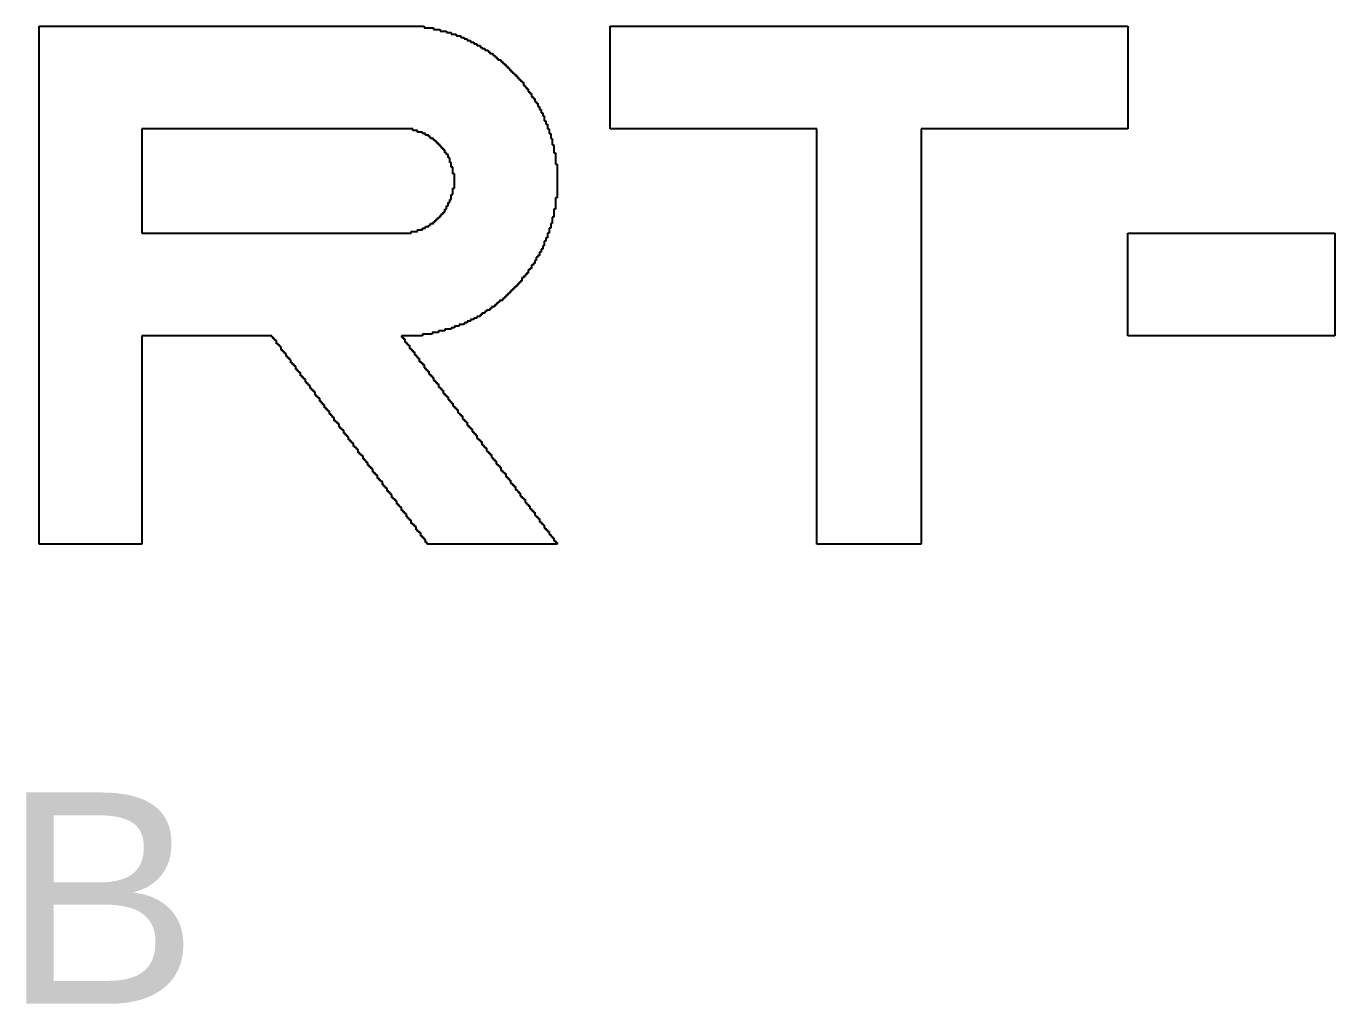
# Model space of a CAD drawing. Header units: inches. Extents: x -3.1 to 90.9, y -0.8 to 60.1.
# Drawn here: x 23.467 to 27.399, y 6.045 to 8.981 of the extents above; entities that cross this region are included whole.
import ezdxf

# ---------------------------------------------------------------- set-up
doc = ezdxf.new("R2010")
doc.units = ezdxf.units.IN
doc.layers.add('Top Overlay', color=2, linetype='Continuous')
doc.styles.add('Arial', font='', dxfattribs={"height": 0.2})
doc.styles.get('Arial').set_extended_font_data('Arial')

msp = doc.modelspace()

# ---------------------------------------------------------------- linework, layer by layer
at = {"layer": 'Top Overlay'}
for p, q in [((23.5064, 7.4252), (23.5064, 8.9813)), ((23.5064, 8.9813), (24.6627, 8.9813)), ((24.6627, 8.9813), (24.6627, 8.9765)), ((24.6627, 8.9765), (24.6916, 8.9765)), ((24.6916, 8.9765), (24.6916, 8.9717)), ((24.6916, 8.9717), (24.7108, 8.9717)), ((24.7108, 8.9717), (24.7108, 8.9668)), ((24.7108, 8.9668), (24.7301, 8.9668)), ((24.7301, 8.9668), (24.7301, 8.962)), ((25.2215, 8.673), (25.2215, 8.9813)), ((25.2215, 8.9813), (26.7776, 8.9813)), ((26.7776, 8.9813), (26.7776, 8.673)), ((24.7301, 8.962), (24.7446, 8.962)), ((24.7446, 8.962), (24.7446, 8.9572)), ((24.7446, 8.9572), (24.759, 8.9572)), ((24.759, 8.9572), (24.759, 8.9524)), ((24.759, 8.9524), (24.7735, 8.9524)), ((24.7735, 8.9524), (24.7735, 8.9476)), ((24.7735, 8.9476), (24.7831, 8.9476)), ((24.7831, 8.9476), (24.7831, 8.9428)), ((24.7831, 8.9428), (24.7927, 8.9428)), ((24.7927, 8.9428), (24.7927, 8.9379)), ((24.7927, 8.9379), (24.8024, 8.9379)), ((24.8024, 8.9379), (24.8024, 8.9331)), ((24.8024, 8.9331), (24.812, 8.9331)), ((24.812, 8.9331), (24.812, 8.9283)), ((24.812, 8.9283), (24.8216, 8.9283)), ((24.8216, 8.9283), (24.8216, 8.9235)), ((24.8216, 8.9235), (24.8313, 8.9235)), ((24.8313, 8.9235), (24.8313, 8.9187)), ((24.8313, 8.9187), (24.8361, 8.9187)), ((24.8361, 8.9187), (24.8361, 8.9138)), ((24.8361, 8.9138), (24.8457, 8.9138)), ((24.8457, 8.9138), (24.8457, 8.909)), ((24.8457, 8.909), (24.8554, 8.909)), ((24.8554, 8.909), (24.8554, 8.9042)), ((24.8554, 8.9042), (24.8602, 8.9042)), ((24.8602, 8.9042), (24.8602, 8.8994)), ((24.8602, 8.8994), (24.8698, 8.8994)), ((24.8698, 8.8994), (24.8698, 8.8946)), ((24.8698, 8.8946), (24.8746, 8.8946)), ((24.8746, 8.8946), (24.8746, 8.8898)), ((24.8746, 8.8898), (24.8794, 8.8898)), ((24.8794, 8.8898), (24.8794, 8.8849)), ((24.8794, 8.8849), (24.8843, 8.8849)), ((24.8843, 8.8849), (24.8843, 8.8801)), ((24.8843, 8.8801), (24.8939, 8.8801)), ((24.8939, 8.8801), (24.8939, 8.8753)), ((24.8939, 8.8753), (24.8987, 8.8753)), ((24.8987, 8.8753), (24.8987, 8.8705)), ((24.8987, 8.8705), (24.9035, 8.8705)), ((24.9035, 8.8705), (24.9035, 8.8657)), ((24.9035, 8.8657), (24.9083, 8.8657)), ((24.9083, 8.8657), (24.9083, 8.8609)), ((24.9083, 8.8609), (24.9132, 8.8609)), ((24.9132, 8.8609), (24.9132, 8.856)), ((24.9132, 8.856), (24.918, 8.856)), ((24.918, 8.856), (24.918, 8.8512)), ((24.918, 8.8512), (24.9228, 8.8512)), ((24.9228, 8.8512), (24.9228, 8.8464)), ((24.9228, 8.8464), (24.9276, 8.8464)), ((24.9276, 8.8464), (24.9276, 8.8416)), ((24.9276, 8.8416), (24.9324, 8.8416)), ((24.9324, 8.8416), (24.9324, 8.8368)), ((24.9324, 8.8368), (24.9373, 8.8368)), ((24.9373, 8.8368), (24.9373, 8.8319)), ((24.9373, 8.8319), (24.9421, 8.8319)), ((24.9421, 8.8319), (24.9421, 8.8271)), ((24.9421, 8.8271), (24.9469, 8.8271)), ((24.9469, 8.8271), (24.9469, 8.8223)), ((24.9469, 8.8223), (24.9517, 8.8223)), ((24.9517, 8.8223), (24.9517, 8.8175)), ((24.9517, 8.8175), (24.9565, 8.8175)), ((24.9565, 8.8175), (24.9565, 8.8127)), ((24.9565, 8.8127), (24.9613, 8.8127)), ((24.9613, 8.8127), (24.9613, 8.803)), ((24.9613, 8.803), (24.9662, 8.803)), ((24.9662, 8.803), (24.9662, 8.7982)), ((24.9662, 8.7982), (24.971, 8.7982)), ((24.971, 8.7982), (24.971, 8.7934)), ((24.971, 8.7934), (24.9758, 8.7934)), ((24.9758, 8.7934), (24.9758, 8.7838)), ((24.9758, 8.7838), (24.9806, 8.7838)), ((24.9806, 8.7838), (24.9806, 8.779)), ((24.9806, 8.779), (24.9854, 8.779)), ((24.9854, 8.779), (24.9854, 8.7693)), ((24.9854, 8.7693), (24.9902, 8.7693)), ((24.9902, 8.7693), (24.9902, 8.7645)), ((24.9902, 8.7645), (24.9951, 8.7645)), ((24.9951, 8.7645), (24.9951, 8.7549)), ((24.9951, 8.7549), (24.9999, 8.7549)), ((24.9999, 8.7549), (24.9999, 8.75)), ((24.9999, 8.75), (25.0047, 8.75)), ((25.0047, 8.75), (25.0047, 8.7404)), ((25.0047, 8.7404), (25.0095, 8.7404)), ((25.0095, 8.7404), (25.0095, 8.7308)), ((25.0095, 8.7308), (25.0143, 8.7308)), ((25.0143, 8.7308), (25.0143, 8.7211)), ((25.0143, 8.7211), (25.0192, 8.7211)), ((25.0192, 8.7211), (25.0192, 8.7115)), ((25.0192, 8.7115), (25.024, 8.7115)), ((25.024, 8.7115), (25.024, 8.6971)), ((25.024, 8.6971), (25.0288, 8.6971)), ((25.0288, 8.6971), (25.0288, 8.6874)), ((24.6289, 8.673), (23.8148, 8.673)), ((23.8148, 8.673), (23.8148, 8.3598)), ((24.6289, 8.6682), (24.6289, 8.673)), ((24.6434, 8.6682), (24.6289, 8.6682)), ((24.6434, 8.6633), (24.6434, 8.6682)), ((24.6578, 8.6633), (24.6434, 8.6633)), ((24.6578, 8.6585), (24.6578, 8.6633)), ((24.6675, 8.6585), (24.6578, 8.6585)), ((24.6675, 8.6537), (24.6675, 8.6585)), ((24.6771, 8.6537), (24.6675, 8.6537)), ((24.6771, 8.6489), (24.6771, 8.6537)), ((25.0288, 8.6874), (25.0336, 8.6874)), ((25.0336, 8.6874), (25.0336, 8.673)), ((25.0336, 8.673), (25.0384, 8.673)), ((25.0384, 8.673), (25.0384, 8.6585)), ((25.0384, 8.6585), (25.0432, 8.6585)), ((25.0432, 8.6585), (25.0432, 8.6441)), ((25.5443, 8.673), (25.2215, 8.673)), ((25.5491, 8.673), (25.5443, 8.673)), ((25.843, 8.673), (25.5491, 8.673)), ((25.843, 7.4252), (25.843, 8.673)), ((26.7776, 8.673), (26.1561, 8.673)), ((26.1561, 8.673), (26.1561, 7.4252)), ((24.6819, 8.6489), (24.6771, 8.6489)), ((24.6819, 8.6441), (24.6819, 8.6489)), ((24.6916, 8.6441), (24.6819, 8.6441)), ((24.6916, 8.6392), (24.6916, 8.6441)), ((24.6964, 8.6392), (24.6916, 8.6392)), ((24.6964, 8.6344), (24.6964, 8.6392)), ((24.7012, 8.6344), (24.6964, 8.6344)), ((24.7012, 8.6296), (24.7012, 8.6344)), ((24.706, 8.6296), (24.7012, 8.6296)), ((24.706, 8.6248), (24.706, 8.6296)), ((24.7108, 8.6248), (24.706, 8.6248)), ((24.7108, 8.62), (24.7108, 8.6248)), ((24.7156, 8.62), (24.7108, 8.62)), ((24.7156, 8.6152), (24.7156, 8.62)), ((24.7205, 8.6152), (24.7156, 8.6152)), ((24.7205, 8.6103), (24.7205, 8.6152)), ((25.0432, 8.6441), (25.0481, 8.6441)), ((25.0481, 8.6441), (25.0481, 8.6248)), ((25.0481, 8.6248), (25.0529, 8.6248)), ((25.0529, 8.6248), (25.0529, 8.6007)), ((24.7253, 8.6103), (24.7205, 8.6103)), ((24.7253, 8.6007), (24.7253, 8.6103)), ((24.7301, 8.6007), (24.7253, 8.6007)), ((24.7301, 8.5959), (24.7301, 8.6007)), ((24.7349, 8.5959), (24.7301, 8.5959)), ((24.7349, 8.5863), (24.7349, 8.5959)), ((24.7397, 8.5863), (24.7349, 8.5863)), ((24.7397, 8.5718), (24.7397, 8.5863)), ((24.7446, 8.5718), (24.7397, 8.5718)), ((24.7446, 8.5573), (24.7446, 8.5718)), ((25.0529, 8.6007), (25.0577, 8.6007)), ((25.0577, 8.6007), (25.0577, 8.567)), ((24.7494, 8.5573), (24.7446, 8.5573)), ((24.7494, 8.5381), (24.7494, 8.5573)), ((24.7542, 8.5381), (24.7494, 8.5381)), ((24.7542, 8.4947), (24.7542, 8.5381)), ((25.0577, 8.567), (25.0625, 8.567)), ((25.0625, 8.567), (25.0625, 8.4658)), ((24.7494, 8.4754), (24.7494, 8.4947)), ((24.7494, 8.4947), (24.7542, 8.4947)), ((24.7397, 8.4514), (24.7397, 8.461)), ((24.7397, 8.461), (24.7446, 8.461)), ((24.7446, 8.461), (24.7446, 8.4754)), ((24.7446, 8.4754), (24.7494, 8.4754)), ((25.0625, 8.4658), (25.0577, 8.4658)), ((25.0577, 8.4658), (25.0577, 8.4321)), ((24.7156, 8.4128), (24.7156, 8.4176)), ((24.7156, 8.4176), (24.7205, 8.4176)), ((24.7205, 8.4176), (24.7205, 8.4225)), ((24.7205, 8.4225), (24.7253, 8.4225)), ((24.7253, 8.4225), (24.7253, 8.4321)), ((24.7253, 8.4321), (24.7301, 8.4321)), ((24.7301, 8.4321), (24.7301, 8.4417)), ((24.7301, 8.4417), (24.7349, 8.4417)), ((24.7349, 8.4417), (24.7349, 8.4514)), ((24.7349, 8.4514), (24.7397, 8.4514)), ((25.0577, 8.4321), (25.0529, 8.4321)), ((25.0529, 8.4321), (25.0529, 8.408)), ((24.6675, 8.3743), (24.6675, 8.3791)), ((24.6675, 8.3791), (24.6771, 8.3791)), ((24.6771, 8.3791), (24.6771, 8.3839)), ((24.6771, 8.3839), (24.6819, 8.3839)), ((24.6819, 8.3839), (24.6819, 8.3887)), ((24.6819, 8.3887), (24.6916, 8.3887)), ((24.6916, 8.3887), (24.6916, 8.3935)), ((24.6916, 8.3935), (24.6964, 8.3935)), ((24.6964, 8.3935), (24.6964, 8.3984)), ((24.6964, 8.3984), (24.7012, 8.3984)), ((24.7012, 8.3984), (24.7012, 8.4032)), ((24.7012, 8.4032), (24.706, 8.4032)), ((24.706, 8.4032), (24.706, 8.408)), ((24.706, 8.408), (24.7108, 8.408)), ((24.7108, 8.408), (24.7108, 8.4128)), ((24.7108, 8.4128), (24.7156, 8.4128)), ((25.0481, 8.3887), (25.0432, 8.3887)), ((25.0432, 8.3887), (25.0432, 8.3743)), ((25.0529, 8.408), (25.0481, 8.408)), ((25.0481, 8.408), (25.0481, 8.3887)), ((23.8148, 8.3598), (24.6241, 8.3598)), ((24.6241, 8.3598), (24.6241, 8.3646)), ((24.6241, 8.3646), (24.6434, 8.3646)), ((24.6434, 8.3646), (24.6434, 8.3695)), ((24.6434, 8.3695), (24.6578, 8.3695)), ((24.6578, 8.3695), (24.6578, 8.3743)), ((24.6578, 8.3743), (24.6675, 8.3743)), ((25.0288, 8.3357), (25.024, 8.3357)), ((25.024, 8.3357), (25.024, 8.3213)), ((25.0336, 8.3454), (25.0288, 8.3454)), ((25.0288, 8.3454), (25.0288, 8.3357)), ((25.0384, 8.3598), (25.0336, 8.3598)), ((25.0336, 8.3598), (25.0336, 8.3454)), ((25.0432, 8.3743), (25.0384, 8.3743)), ((25.0384, 8.3743), (25.0384, 8.3598)), ((26.7776, 8.0515), (26.7776, 8.3598)), ((26.7776, 8.3598), (27.399, 8.3598)), ((27.399, 8.3598), (27.399, 8.1334)), ((25.0143, 8.302), (25.0095, 8.302)), ((25.0095, 8.302), (25.0095, 8.2924)), ((25.0192, 8.3117), (25.0143, 8.3117)), ((25.0143, 8.3117), (25.0143, 8.302)), ((25.024, 8.3213), (25.0192, 8.3213)), ((25.0192, 8.3213), (25.0192, 8.3117)), ((24.9902, 8.2635), (24.9854, 8.2635)), ((24.9854, 8.2635), (24.9854, 8.2538)), ((24.9951, 8.2683), (24.9902, 8.2683)), ((24.9902, 8.2683), (24.9902, 8.2635)), ((24.9999, 8.2779), (24.9951, 8.2779)), ((24.9951, 8.2779), (24.9951, 8.2683)), ((25.0047, 8.2876), (24.9999, 8.2876)), ((24.9999, 8.2876), (24.9999, 8.2779)), ((25.0095, 8.2924), (25.0047, 8.2924)), ((25.0047, 8.2924), (25.0047, 8.2876)), ((24.9613, 8.2249), (24.9565, 8.2249)), ((24.9565, 8.2249), (24.9565, 8.2153)), ((24.9662, 8.2298), (24.9613, 8.2298)), ((24.9613, 8.2298), (24.9613, 8.2249)), ((24.971, 8.2346), (24.9662, 8.2346)), ((24.9662, 8.2346), (24.9662, 8.2298)), ((24.9758, 8.2394), (24.971, 8.2394)), ((24.971, 8.2394), (24.971, 8.2346)), ((24.9806, 8.249), (24.9758, 8.249)), ((24.9758, 8.249), (24.9758, 8.2394)), ((24.9854, 8.2538), (24.9806, 8.2538)), ((24.9806, 8.2538), (24.9806, 8.249)), ((24.9228, 8.1816), (24.918, 8.1816)), ((24.918, 8.1816), (24.918, 8.1768)), ((24.9276, 8.1864), (24.9228, 8.1864)), ((24.9228, 8.1864), (24.9228, 8.1816)), ((24.9324, 8.1912), (24.9276, 8.1912)), ((24.9276, 8.1912), (24.9276, 8.1864)), ((24.9373, 8.196), (24.9324, 8.196)), ((24.9324, 8.196), (24.9324, 8.1912)), ((24.9421, 8.2008), (24.9373, 8.2008)), ((24.9373, 8.2008), (24.9373, 8.196)), ((24.9469, 8.2057), (24.9421, 8.2057)), ((24.9421, 8.2057), (24.9421, 8.2008)), ((24.9517, 8.2105), (24.9469, 8.2105)), ((24.9469, 8.2105), (24.9469, 8.2057)), ((24.9565, 8.2153), (24.9517, 8.2153)), ((24.9517, 8.2153), (24.9517, 8.2105)), ((24.8794, 8.143), (24.8746, 8.143)), ((24.8746, 8.143), (24.8746, 8.1382)), ((24.8843, 8.1479), (24.8794, 8.1479)), ((24.8794, 8.1479), (24.8794, 8.143)), ((24.8891, 8.1527), (24.8843, 8.1527)), ((24.8843, 8.1527), (24.8843, 8.1479)), ((24.8987, 8.1575), (24.8891, 8.1575)), ((24.8891, 8.1575), (24.8891, 8.1527)), ((24.9035, 8.1623), (24.8987, 8.1623)), ((24.8987, 8.1623), (24.8987, 8.1575)), ((24.9083, 8.1671), (24.9035, 8.1671)), ((24.9035, 8.1671), (24.9035, 8.1623)), ((24.9132, 8.1719), (24.9083, 8.1719)), ((24.9083, 8.1719), (24.9083, 8.1671)), ((24.918, 8.1768), (24.9132, 8.1768)), ((24.9132, 8.1768), (24.9132, 8.1719)), ((24.812, 8.0997), (24.8024, 8.0997)), ((24.8024, 8.0997), (24.8024, 8.0949)), ((24.8216, 8.1045), (24.812, 8.1045)), ((24.812, 8.1045), (24.812, 8.0997)), ((24.8313, 8.1093), (24.8216, 8.1093)), ((24.8216, 8.1093), (24.8216, 8.1045)), ((24.8361, 8.1141), (24.8313, 8.1141)), ((24.8313, 8.1141), (24.8313, 8.1093)), ((24.8457, 8.1189), (24.8361, 8.1189)), ((24.8361, 8.1189), (24.8361, 8.1141)), ((24.8505, 8.1238), (24.8457, 8.1238)), ((24.8457, 8.1238), (24.8457, 8.1189)), ((24.8602, 8.1286), (24.8505, 8.1286)), ((24.8505, 8.1286), (24.8505, 8.1238)), ((24.865, 8.1334), (24.8602, 8.1334)), ((24.8602, 8.1334), (24.8602, 8.1286)), ((24.8746, 8.1382), (24.865, 8.1382)), ((24.865, 8.1382), (24.865, 8.1334)), ((27.399, 8.1334), (27.399, 8.1286)), ((27.399, 8.1286), (27.399, 8.0515)), ((24.706, 8.0611), (24.6867, 8.0611)), ((24.6867, 8.0611), (24.6867, 8.0563)), ((24.7253, 8.066), (24.706, 8.066)), ((24.706, 8.066), (24.706, 8.0611)), ((24.7446, 8.0708), (24.7253, 8.0708)), ((24.7253, 8.0708), (24.7253, 8.066)), ((24.7542, 8.0756), (24.7446, 8.0756)), ((24.7446, 8.0756), (24.7446, 8.0708)), ((24.7686, 8.0804), (24.7542, 8.0804)), ((24.7542, 8.0804), (24.7542, 8.0756)), ((24.7831, 8.0852), (24.7686, 8.0852)), ((24.7686, 8.0852), (24.7686, 8.0804)), ((24.7927, 8.09), (24.7831, 8.09)), ((24.7831, 8.09), (24.7831, 8.0852)), ((24.8024, 8.0949), (24.7927, 8.0949)), ((24.7927, 8.0949), (24.7927, 8.09)), ((24.205, 8.0515), (23.8148, 8.0515)), ((23.8148, 8.0515), (23.8148, 8.013)), ((24.205, 8.0467), (24.205, 8.0515)), ((24.2098, 8.0467), (24.205, 8.0467)), ((24.2098, 8.0419), (24.2098, 8.0467)), ((24.2146, 8.0419), (24.2098, 8.0419)), ((24.2146, 8.0371), (24.2146, 8.0419)), ((24.2194, 8.0371), (24.2146, 8.0371)), ((24.2194, 8.0274), (24.2194, 8.0371)), ((24.2243, 8.0274), (24.2194, 8.0274)), ((24.2243, 8.0226), (24.2243, 8.0274)), ((24.2291, 8.0226), (24.2243, 8.0226)), ((24.2291, 8.0178), (24.2291, 8.0226)), ((24.6578, 8.0515), (24.5952, 8.0515)), ((24.5952, 8.0515), (24.5952, 8.0467)), ((24.5952, 8.0467), (24.6, 8.0467)), ((24.6, 8.0467), (24.6, 8.0419)), ((24.6, 8.0419), (24.6048, 8.0419)), ((24.6048, 8.0419), (24.6048, 8.0322)), ((24.6048, 8.0322), (24.6097, 8.0322)), ((24.6097, 8.0322), (24.6097, 8.0274)), ((24.6097, 8.0274), (24.6145, 8.0274)), ((24.6145, 8.0274), (24.6145, 8.0226)), ((24.6145, 8.0226), (24.6193, 8.0226)), ((24.6193, 8.0226), (24.6193, 8.013)), ((24.6867, 8.0563), (24.6578, 8.0563)), ((24.6578, 8.0563), (24.6578, 8.0515)), ((27.399, 8.0515), (26.7776, 8.0515)), ((23.8148, 8.013), (23.8148, 8.0081)), ((23.8148, 8.0081), (23.8148, 7.4252)), ((24.2339, 8.0178), (24.2291, 8.0178)), ((24.2339, 8.0081), (24.2339, 8.0178)), ((24.2387, 8.0081), (24.2339, 8.0081)), ((24.2387, 8.0033), (24.2387, 8.0081)), ((24.2435, 8.0033), (24.2387, 8.0033)), ((24.2435, 7.9985), (24.2435, 8.0033)), ((24.2483, 7.9985), (24.2435, 7.9985)), ((24.2483, 7.9889), (24.2483, 7.9985)), ((24.2532, 7.9889), (24.2483, 7.9889)), ((24.2532, 7.9841), (24.2532, 7.9889)), ((24.258, 7.9841), (24.2532, 7.9841)), ((24.258, 7.9792), (24.258, 7.9841)), ((24.6193, 8.013), (24.6241, 8.013)), ((24.6241, 8.013), (24.6241, 8.0081)), ((24.6241, 8.0081), (24.6289, 8.0081)), ((24.6289, 8.0081), (24.6289, 8.0033)), ((24.6289, 8.0033), (24.6337, 8.0033)), ((24.6337, 8.0033), (24.6337, 7.9937)), ((24.6337, 7.9937), (24.6386, 7.9937)), ((24.6386, 7.9937), (24.6386, 7.9889)), ((24.6386, 7.9889), (24.6434, 7.9889)), ((24.6434, 7.9889), (24.6434, 7.9841)), ((24.6434, 7.9841), (24.6482, 7.9841)), ((24.6482, 7.9841), (24.6482, 7.9744)), ((24.2628, 7.9792), (24.258, 7.9792)), ((24.2628, 7.9696), (24.2628, 7.9792)), ((24.2676, 7.9696), (24.2628, 7.9696)), ((24.2676, 7.9648), (24.2676, 7.9696)), ((24.2724, 7.9648), (24.2676, 7.9648)), ((24.2724, 7.96), (24.2724, 7.9648)), ((24.2772, 7.96), (24.2724, 7.96)), ((24.2772, 7.9503), (24.2772, 7.96)), ((24.2821, 7.9503), (24.2772, 7.9503)), ((24.2821, 7.9455), (24.2821, 7.9503)), ((24.2869, 7.9455), (24.2821, 7.9455)), ((24.2869, 7.9407), (24.2869, 7.9455)), ((24.6482, 7.9744), (24.653, 7.9744)), ((24.653, 7.9744), (24.653, 7.9696)), ((24.653, 7.9696), (24.6578, 7.9696)), ((24.6578, 7.9696), (24.6578, 7.9648)), ((24.6578, 7.9648), (24.6627, 7.9648)), ((24.6627, 7.9648), (24.6627, 7.9552)), ((24.6627, 7.9552), (24.6675, 7.9552)), ((24.6675, 7.9552), (24.6675, 7.9503)), ((24.6675, 7.9503), (24.6723, 7.9503)), ((24.6723, 7.9503), (24.6723, 7.9455)), ((24.6723, 7.9455), (24.6771, 7.9455)), ((24.6771, 7.9455), (24.6771, 7.9359)), ((24.2917, 7.9407), (24.2869, 7.9407)), ((24.2917, 7.9311), (24.2917, 7.9407)), ((24.2965, 7.9311), (24.2917, 7.9311)), ((24.2965, 7.9262), (24.2965, 7.9311)), ((24.3013, 7.9262), (24.2965, 7.9262)), ((24.3013, 7.9214), (24.3013, 7.9262)), ((24.3062, 7.9214), (24.3013, 7.9214)), ((24.3062, 7.9118), (24.3062, 7.9214)), ((24.311, 7.9118), (24.3062, 7.9118)), ((24.311, 7.907), (24.311, 7.9118)), ((24.3158, 7.907), (24.311, 7.907)), ((24.3158, 7.9022), (24.3158, 7.907)), ((24.6771, 7.9359), (24.6819, 7.9359)), ((24.6819, 7.9359), (24.6819, 7.9311)), ((24.6819, 7.9311), (24.6867, 7.9311)), ((24.6867, 7.9311), (24.6867, 7.9262)), ((24.6867, 7.9262), (24.6916, 7.9262)), ((24.6916, 7.9262), (24.6916, 7.9166)), ((24.6916, 7.9166), (24.6964, 7.9166)), ((24.6964, 7.9166), (24.6964, 7.9118)), ((24.6964, 7.9118), (24.7012, 7.9118)), ((24.7012, 7.9118), (24.7012, 7.907)), ((24.7012, 7.907), (24.706, 7.907)), ((24.706, 7.907), (24.706, 7.8973)), ((24.3206, 7.9022), (24.3158, 7.9022)), ((24.3206, 7.8925), (24.3206, 7.9022)), ((24.3254, 7.8925), (24.3206, 7.8925)), ((24.3254, 7.8877), (24.3254, 7.8925)), ((24.3302, 7.8877), (24.3254, 7.8877)), ((24.3302, 7.8829), (24.3302, 7.8877)), ((24.3351, 7.8829), (24.3302, 7.8829)), ((24.3351, 7.8733), (24.3351, 7.8829)), ((24.3399, 7.8733), (24.3351, 7.8733)), ((24.3399, 7.8684), (24.3399, 7.8733)), ((24.3447, 7.8684), (24.3399, 7.8684)), ((24.3447, 7.8636), (24.3447, 7.8684)), ((24.3495, 7.8636), (24.3447, 7.8636)), ((24.3495, 7.854), (24.3495, 7.8636)), ((24.706, 7.8973), (24.7108, 7.8973)), ((24.7108, 7.8973), (24.7108, 7.8925)), ((24.7108, 7.8925), (24.7156, 7.8925)), ((24.7156, 7.8925), (24.7156, 7.8877)), ((24.7156, 7.8877), (24.7205, 7.8877)), ((24.7205, 7.8877), (24.7205, 7.8781)), ((24.7205, 7.8781), (24.7253, 7.8781)), ((24.7253, 7.8781), (24.7253, 7.8733)), ((24.7253, 7.8733), (24.7301, 7.8733)), ((24.7301, 7.8733), (24.7301, 7.8684)), ((24.7301, 7.8684), (24.7349, 7.8684)), ((24.7349, 7.8684), (24.7349, 7.8588)), ((24.3543, 7.854), (24.3495, 7.854)), ((24.3543, 7.8492), (24.3543, 7.854)), ((24.3591, 7.8492), (24.3543, 7.8492)), ((24.3591, 7.8443), (24.3591, 7.8492)), ((24.364, 7.8443), (24.3591, 7.8443)), ((24.364, 7.8347), (24.364, 7.8443)), ((24.3688, 7.8347), (24.364, 7.8347)), ((24.3688, 7.8299), (24.3688, 7.8347)), ((24.3736, 7.8299), (24.3688, 7.8299)), ((24.3736, 7.8251), (24.3736, 7.8299)), ((24.3784, 7.8251), (24.3736, 7.8251)), ((24.3784, 7.8154), (24.3784, 7.8251)), ((24.7349, 7.8588), (24.7397, 7.8588)), ((24.7397, 7.8588), (24.7397, 7.854)), ((24.7397, 7.854), (24.7446, 7.854)), ((24.7446, 7.854), (24.7446, 7.8492)), ((24.7446, 7.8492), (24.7494, 7.8492)), ((24.7494, 7.8492), (24.7494, 7.8395)), ((24.7494, 7.8395), (24.7542, 7.8395)), ((24.7542, 7.8395), (24.7542, 7.8347)), ((24.7542, 7.8347), (24.759, 7.8347)), ((24.759, 7.8347), (24.759, 7.8299)), ((24.759, 7.8299), (24.7638, 7.8299)), ((24.7638, 7.8299), (24.7638, 7.8203)), ((24.3832, 7.8154), (24.3784, 7.8154)), ((24.3832, 7.8106), (24.3832, 7.8154)), ((24.3881, 7.8106), (24.3832, 7.8106)), ((24.3881, 7.8058), (24.3881, 7.8106)), ((24.3929, 7.8058), (24.3881, 7.8058)), ((24.3929, 7.7962), (24.3929, 7.8058)), ((24.3977, 7.7962), (24.3929, 7.7962)), ((24.3977, 7.7914), (24.3977, 7.7962)), ((24.4025, 7.7914), (24.3977, 7.7914)), ((24.4025, 7.7865), (24.4025, 7.7914)), ((24.4073, 7.7865), (24.4025, 7.7865)), ((24.4073, 7.7769), (24.4073, 7.7865)), ((24.7638, 7.8203), (24.7686, 7.8203)), ((24.7686, 7.8203), (24.7686, 7.8154)), ((24.7686, 7.8154), (24.7735, 7.8154)), ((24.7735, 7.8154), (24.7735, 7.8106)), ((24.7735, 7.8106), (24.7783, 7.8106)), ((24.7783, 7.8106), (24.7783, 7.801)), ((24.7783, 7.801), (24.7831, 7.801)), ((24.7831, 7.801), (24.7831, 7.7962)), ((24.7831, 7.7962), (24.7879, 7.7962)), ((24.7879, 7.7962), (24.7879, 7.7914)), ((24.7879, 7.7914), (24.7927, 7.7914)), ((24.7927, 7.7914), (24.7927, 7.7817)), ((24.4121, 7.7769), (24.4073, 7.7769)), ((24.4121, 7.7721), (24.4121, 7.7769)), ((24.417, 7.7721), (24.4121, 7.7721)), ((24.417, 7.7673), (24.417, 7.7721)), ((24.4218, 7.7673), (24.417, 7.7673)), ((24.4218, 7.7576), (24.4218, 7.7673)), ((24.4266, 7.7576), (24.4218, 7.7576)), ((24.4266, 7.7528), (24.4266, 7.7576)), ((24.4314, 7.7528), (24.4266, 7.7528)), ((24.4314, 7.748), (24.4314, 7.7528)), ((24.4362, 7.748), (24.4314, 7.748)), ((24.4362, 7.7384), (24.4362, 7.748)), ((24.7927, 7.7817), (24.7975, 7.7817)), ((24.7975, 7.7817), (24.7975, 7.7769)), ((24.7975, 7.7769), (24.8024, 7.7769)), ((24.8024, 7.7769), (24.8024, 7.7721)), ((24.8024, 7.7721), (24.8072, 7.7721)), ((24.8072, 7.7721), (24.8072, 7.7625)), ((24.8072, 7.7625), (24.812, 7.7625)), ((24.812, 7.7625), (24.812, 7.7576)), ((24.812, 7.7576), (24.8168, 7.7576)), ((24.8168, 7.7576), (24.8168, 7.7528)), ((24.8168, 7.7528), (24.8216, 7.7528)), ((24.8216, 7.7528), (24.8216, 7.7432)), ((24.441, 7.7384), (24.4362, 7.7384)), ((24.441, 7.7335), (24.441, 7.7384)), ((24.4459, 7.7335), (24.441, 7.7335)), ((24.4459, 7.7287), (24.4459, 7.7335)), ((24.4507, 7.7287), (24.4459, 7.7287)), ((24.4507, 7.7191), (24.4507, 7.7287)), ((24.4555, 7.7191), (24.4507, 7.7191)), ((24.4555, 7.7143), (24.4555, 7.7191)), ((24.4603, 7.7143), (24.4555, 7.7143)), ((24.4603, 7.7095), (24.4603, 7.7143)), ((24.4651, 7.7095), (24.4603, 7.7095)), ((24.4651, 7.6998), (24.4651, 7.7095)), ((24.8216, 7.7432), (24.8265, 7.7432)), ((24.8265, 7.7432), (24.8265, 7.7384)), ((24.8265, 7.7384), (24.8313, 7.7384)), ((24.8313, 7.7384), (24.8313, 7.7335)), ((24.8313, 7.7335), (24.8361, 7.7335)), ((24.8361, 7.7335), (24.8361, 7.7239)), ((24.8361, 7.7239), (24.8409, 7.7239)), ((24.8409, 7.7239), (24.8409, 7.7191)), ((24.8409, 7.7191), (24.8457, 7.7191)), ((24.8457, 7.7191), (24.8457, 7.7143)), ((24.8457, 7.7143), (24.8505, 7.7143)), ((24.8505, 7.7143), (24.8505, 7.7046)), ((24.47, 7.6998), (24.4651, 7.6998)), ((24.47, 7.695), (24.47, 7.6998)), ((24.4748, 7.695), (24.47, 7.695)), ((24.4748, 7.6902), (24.4748, 7.695)), ((24.4796, 7.6902), (24.4748, 7.6902)), ((24.4796, 7.6806), (24.4796, 7.6902)), ((24.4844, 7.6806), (24.4796, 7.6806)), ((24.4844, 7.6757), (24.4844, 7.6806)), ((24.4892, 7.6757), (24.4844, 7.6757)), ((24.4892, 7.6709), (24.4892, 7.6757)), ((24.494, 7.6709), (24.4892, 7.6709)), ((24.494, 7.6613), (24.494, 7.6709)), ((24.8505, 7.7046), (24.8554, 7.7046)), ((24.8554, 7.7046), (24.8554, 7.6998)), ((24.8554, 7.6998), (24.8602, 7.6998)), ((24.8602, 7.6998), (24.8602, 7.695)), ((24.8602, 7.695), (24.865, 7.695)), ((24.865, 7.695), (24.865, 7.6854)), ((24.865, 7.6854), (24.8698, 7.6854)), ((24.8698, 7.6854), (24.8698, 7.6806)), ((24.8698, 7.6806), (24.8746, 7.6806)), ((24.8746, 7.6806), (24.8746, 7.6757)), ((24.8746, 7.6757), (24.8794, 7.6757)), ((24.8794, 7.6757), (24.8794, 7.6661)), ((24.4989, 7.6613), (24.494, 7.6613)), ((24.4989, 7.6565), (24.4989, 7.6613)), ((24.5037, 7.6565), (24.4989, 7.6565)), ((24.5037, 7.6516), (24.5037, 7.6565)), ((24.5085, 7.6516), (24.5037, 7.6516)), ((24.5085, 7.642), (24.5085, 7.6516)), ((24.5133, 7.642), (24.5085, 7.642)), ((24.5133, 7.6372), (24.5133, 7.642)), ((24.5181, 7.6372), (24.5133, 7.6372)), ((24.5181, 7.6324), (24.5181, 7.6372)), ((24.5229, 7.6324), (24.5181, 7.6324)), ((24.5229, 7.6227), (24.5229, 7.6324)), ((24.8794, 7.6661), (24.8843, 7.6661)), ((24.8843, 7.6661), (24.8843, 7.6613)), ((24.8843, 7.6613), (24.8891, 7.6613)), ((24.8891, 7.6613), (24.8891, 7.6565)), ((24.8891, 7.6565), (24.8939, 7.6565)), ((24.8939, 7.6565), (24.8939, 7.6468)), ((24.8939, 7.6468), (24.8987, 7.6468)), ((24.8987, 7.6468), (24.8987, 7.642)), ((24.8987, 7.642), (24.9035, 7.642)), ((24.9035, 7.642), (24.9035, 7.6372)), ((24.9035, 7.6372), (24.9083, 7.6372)), ((24.9083, 7.6372), (24.9083, 7.6276)), ((24.9083, 7.6276), (24.9132, 7.6276)), ((24.9132, 7.6276), (24.9132, 7.6227)), ((24.5278, 7.6227), (24.5229, 7.6227)), ((24.5278, 7.6179), (24.5278, 7.6227)), ((24.5326, 7.6179), (24.5278, 7.6179)), ((24.5326, 7.6131), (24.5326, 7.6179)), ((24.5374, 7.6131), (24.5326, 7.6131)), ((24.5374, 7.6035), (24.5374, 7.6131)), ((24.5422, 7.6035), (24.5374, 7.6035)), ((24.5422, 7.5987), (24.5422, 7.6035)), ((24.547, 7.5987), (24.5422, 7.5987)), ((24.547, 7.5938), (24.547, 7.5987)), ((24.5518, 7.5938), (24.547, 7.5938)), ((24.5518, 7.5842), (24.5518, 7.5938)), ((24.9132, 7.6227), (24.918, 7.6227)), ((24.918, 7.6227), (24.918, 7.6179)), ((24.918, 7.6179), (24.9228, 7.6179)), ((24.9228, 7.6179), (24.9228, 7.6083)), ((24.9228, 7.6083), (24.9276, 7.6083)), ((24.9276, 7.6083), (24.9276, 7.6035)), ((24.9276, 7.6035), (24.9324, 7.6035)), ((24.9324, 7.6035), (24.9324, 7.5987)), ((24.9324, 7.5987), (24.9373, 7.5987)), ((24.9373, 7.5987), (24.9373, 7.589)), ((24.9373, 7.589), (24.9421, 7.589)), ((24.9421, 7.589), (24.9421, 7.5842)), ((24.5567, 7.5842), (24.5518, 7.5842)), ((24.5567, 7.5794), (24.5567, 7.5842)), ((24.5615, 7.5794), (24.5567, 7.5794)), ((24.5615, 7.5746), (24.5615, 7.5794)), ((24.5663, 7.5746), (24.5615, 7.5746)), ((24.5663, 7.5649), (24.5663, 7.5746)), ((24.5711, 7.5649), (24.5663, 7.5649)), ((24.5711, 7.5601), (24.5711, 7.5649)), ((24.5759, 7.5601), (24.5711, 7.5601)), ((24.5759, 7.5553), (24.5759, 7.5601)), ((24.5808, 7.5553), (24.5759, 7.5553)), ((24.5808, 7.5457), (24.5808, 7.5553)), ((24.9421, 7.5842), (24.9469, 7.5842)), ((24.9469, 7.5842), (24.9469, 7.5794)), ((24.9469, 7.5794), (24.9517, 7.5794)), ((24.9517, 7.5794), (24.9517, 7.5697)), ((24.9517, 7.5697), (24.9565, 7.5697)), ((24.9565, 7.5697), (24.9565, 7.5649)), ((24.9565, 7.5649), (24.9613, 7.5649)), ((24.9613, 7.5649), (24.9613, 7.5601)), ((24.9613, 7.5601), (24.9662, 7.5601)), ((24.9662, 7.5601), (24.9662, 7.5505)), ((24.9662, 7.5505), (24.971, 7.5505)), ((24.971, 7.5505), (24.971, 7.5457)), ((24.5856, 7.5457), (24.5808, 7.5457)), ((24.5856, 7.5408), (24.5856, 7.5457)), ((24.5904, 7.5408), (24.5856, 7.5408)), ((24.5904, 7.536), (24.5904, 7.5408)), ((24.5952, 7.536), (24.5904, 7.536)), ((24.5952, 7.5264), (24.5952, 7.536)), ((24.6, 7.5264), (24.5952, 7.5264)), ((24.6, 7.5216), (24.6, 7.5264)), ((24.6048, 7.5216), (24.6, 7.5216)), ((24.6048, 7.5168), (24.6048, 7.5216)), ((24.6097, 7.5168), (24.6048, 7.5168)), ((24.6097, 7.5071), (24.6097, 7.5168)), ((24.971, 7.5457), (24.9758, 7.5457)), ((24.9758, 7.5457), (24.9758, 7.5408)), ((24.9758, 7.5408), (24.9806, 7.5408)), ((24.9806, 7.5408), (24.9806, 7.5312)), ((24.9806, 7.5312), (24.9854, 7.5312)), ((24.9854, 7.5312), (24.9854, 7.5264)), ((24.9854, 7.5264), (24.9902, 7.5264)), ((24.9902, 7.5264), (24.9902, 7.5216)), ((24.9902, 7.5216), (24.9951, 7.5216)), ((24.9951, 7.5216), (24.9951, 7.5119)), ((24.9951, 7.5119), (24.9999, 7.5119)), ((24.9999, 7.5119), (24.9999, 7.5071)), ((24.6145, 7.5071), (24.6097, 7.5071)), ((24.6145, 7.5023), (24.6145, 7.5071)), ((24.6193, 7.5023), (24.6145, 7.5023)), ((24.6193, 7.4975), (24.6193, 7.5023)), ((24.6241, 7.4975), (24.6193, 7.4975)), ((24.6241, 7.4878), (24.6241, 7.4975)), ((24.6289, 7.4878), (24.6241, 7.4878)), ((24.6289, 7.483), (24.6289, 7.4878)), ((24.6337, 7.483), (24.6289, 7.483)), ((24.6337, 7.4782), (24.6337, 7.483)), ((24.6386, 7.4782), (24.6337, 7.4782)), ((24.6386, 7.4686), (24.6386, 7.4782)), ((24.9999, 7.5071), (25.0047, 7.5071)), ((25.0047, 7.5071), (25.0047, 7.5023)), ((25.0047, 7.5023), (25.0095, 7.5023)), ((25.0095, 7.5023), (25.0095, 7.4927)), ((25.0095, 7.4927), (25.0143, 7.4927)), ((25.0143, 7.4927), (25.0143, 7.4878)), ((25.0143, 7.4878), (25.0192, 7.4878)), ((25.0192, 7.4878), (25.0192, 7.483)), ((25.0192, 7.483), (25.024, 7.483)), ((25.024, 7.483), (25.024, 7.4734)), ((25.024, 7.4734), (25.0288, 7.4734)), ((25.0288, 7.4734), (25.0288, 7.4686)), ((24.6434, 7.4686), (24.6386, 7.4686)), ((24.6434, 7.4638), (24.6434, 7.4686)), ((24.6482, 7.4638), (24.6434, 7.4638)), ((24.6482, 7.4589), (24.6482, 7.4638)), ((24.653, 7.4589), (24.6482, 7.4589)), ((24.653, 7.4493), (24.653, 7.4589)), ((24.6578, 7.4493), (24.653, 7.4493)), ((24.6578, 7.4445), (24.6578, 7.4493)), ((24.6627, 7.4445), (24.6578, 7.4445)), ((24.6627, 7.4397), (24.6627, 7.4445)), ((24.6675, 7.4397), (24.6627, 7.4397)), ((24.6675, 7.43), (24.6675, 7.4397)), ((25.0288, 7.4686), (25.0336, 7.4686)), ((25.0336, 7.4686), (25.0336, 7.4638)), ((25.0336, 7.4638), (25.0384, 7.4638)), ((25.0384, 7.4638), (25.0384, 7.4541)), ((25.0384, 7.4541), (25.0432, 7.4541)), ((25.0432, 7.4541), (25.0432, 7.4493)), ((25.0432, 7.4493), (25.0481, 7.4493)), ((25.0481, 7.4493), (25.0481, 7.4445)), ((25.0481, 7.4445), (25.0529, 7.4445)), ((25.0529, 7.4445), (25.0529, 7.4349)), ((25.0529, 7.4349), (25.0577, 7.4349)), ((25.0577, 7.4349), (25.0577, 7.43)), ((23.8148, 7.4252), (23.5064, 7.4252)), ((24.6723, 7.43), (24.6675, 7.43)), ((24.6723, 7.4252), (24.6723, 7.43)), ((25.0625, 7.4252), (24.6723, 7.4252)), ((25.0577, 7.43), (25.0625, 7.43)), ((25.0625, 7.43), (25.0625, 7.4252)), ((26.1561, 7.4252), (25.843, 7.4252))]:
    msp.add_line(p, q, dxfattribs=at)

# ---------------------------------------------------------------- texts
at = {"layer": 'Top Overlay', "style": 'Arial'}
msp.add_text('B', height=0.635, rotation=360, dxfattribs=at).set_placement((23.3946, 6.0446))

doc.saveas('drawing.dxf')
